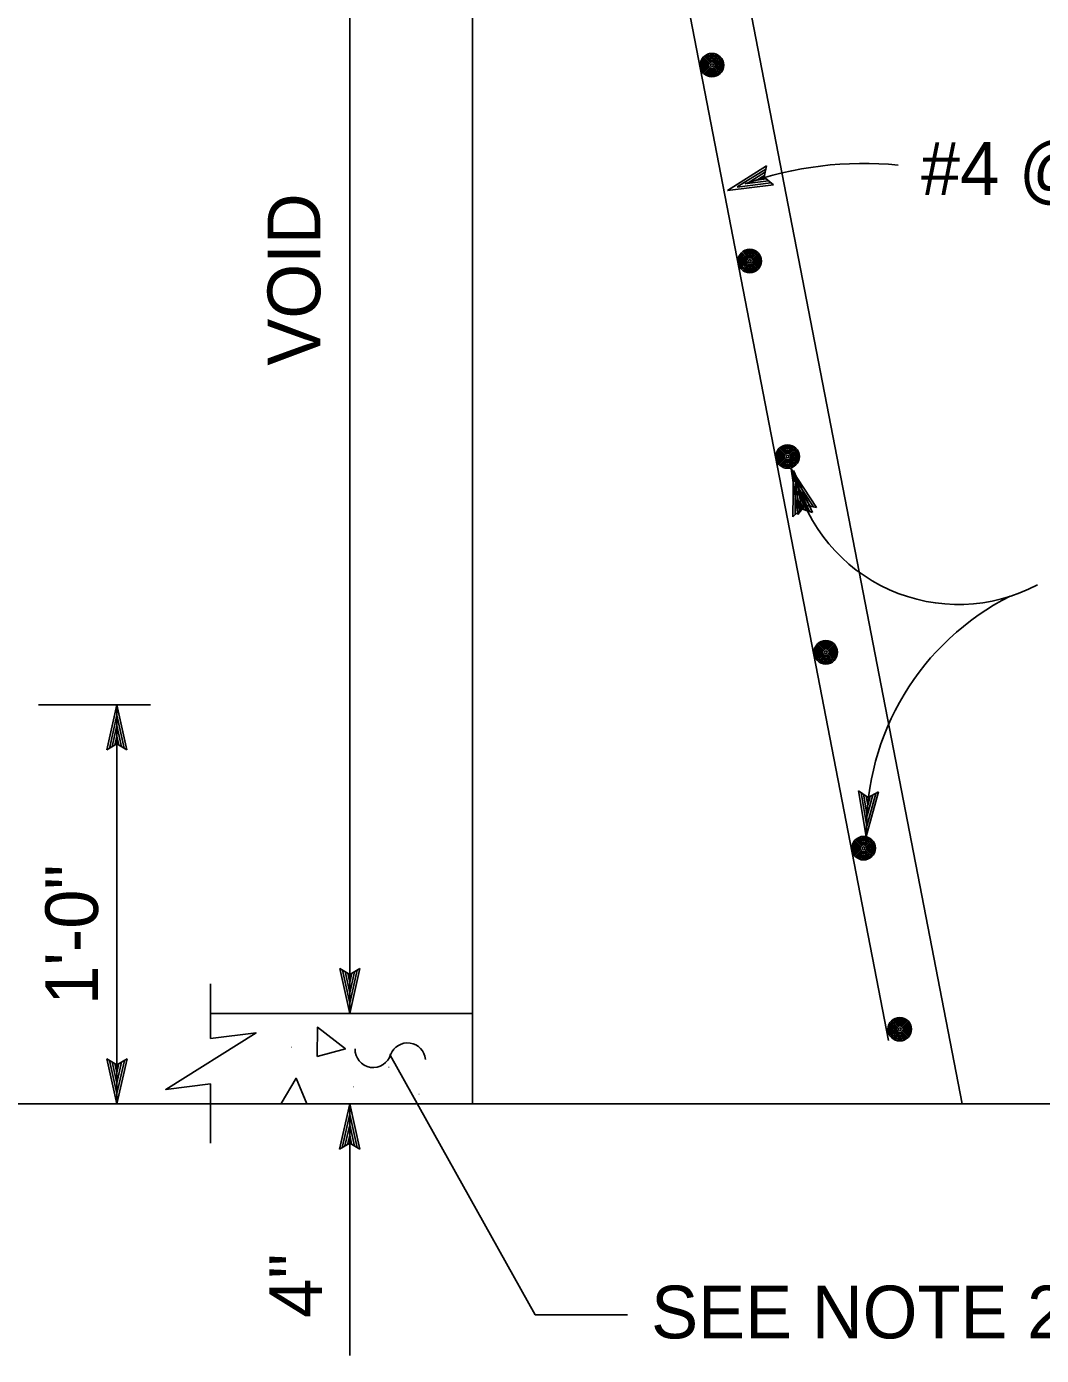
# Model space of a CAD drawing. Extents: x -894 to 866, y -476 to 714.
# Drawn here: x -604.3 to -469.6, y 11.2 to 187.6 of the extents above; entities that cross this region are included whole.
import ezdxf

# ---------------------------------------------------------------- set-up
doc = ezdxf.new("R2010")
doc.units = 0
for name, color, linetype in [('56 Stage 3 Anno', 7, 'Continuous'), ('57 Undefined', 7, 'Continuous'), ('59 Sndwall Anno', 7, 'Continuous'), ('60 Nongeo Data', 7, 'Continuous')]:
    doc.layers.add(name, color=color, linetype=linetype)

msp = doc.modelspace()

# ---------------------------------------------------------------- linework, layer by layer
at = {"layer": '56 Stage 3 Anno'}
for p, q in [((-561.42, 56.57), (-561.42, 260.57)), ((-511.25, 165.85), (-506.05, 169.12)), ((-509.95, 166.32), (-506.15, 168.7)), ((-508.65, 166.78), (-506.2, 168.31)), ((-507.35, 167.24), (-506.3, 167.9)), ((-506.05, 169.12), (-506.36, 167.6)), ((-506.05, 169.12), (-506.05, 169.12)), ((-505.15, 166.6), (-511.25, 165.85)), ((-505.48, 166.86), (-509.95, 166.31)), ((-505.82, 167.13), (-508.65, 166.78)), ((-506.1, 167.39), (-507.35, 167.24)), ((-506.36, 167.6), (-505.15, 166.6)), ((-505.15, 166.6), (-505.15, 166.6)), ((-511.25, 165.85), (-511.25, 165.85)), ((-501.92, 122.82), (-502.8, 128.91)), ((-502.8, 128.91), (-502.8, 128.91)), ((-502.8, 128.91), (-499.42, 123.77)), ((-502.57, 122.53), (-502.5, 128.68)), ((-502.5, 128.68), (-502.5, 128.68)), ((-502.5, 128.68), (-499.96, 123.08)), ((-501.66, 123.15), (-502.31, 127.62)), ((-502.31, 127.61), (-499.84, 123.86)), ((-502.27, 122.81), (-502.21, 127.33)), ((-502.21, 127.32), (-500.36, 123.24)), ((-501.96, 123.12), (-501.93, 125.97)), ((-501.93, 125.97), (-500.74, 123.34)), ((-501.41, 123.5), (-501.82, 126.32)), ((-501.82, 126.32), (-500.23, 123.91)), ((-501.43, 123.59), (-502.57, 122.53)), ((-500.95, 124.05), (-501.92, 122.82)), ((-501.66, 123.36), (-501.65, 124.62)), ((-501.65, 124.62), (-501.14, 123.49)), ((-499.96, 123.08), (-501.43, 123.59)), ((-501.15, 123.79), (-501.33, 125.03)), ((-501.33, 125.03), (-500.65, 124)), ((-499.42, 123.77), (-500.95, 124.05)), ((-499.42, 123.77), (-499.42, 123.77)), ((-502.57, 122.53), (-502.57, 122.53)), ((-501.92, 122.82), (-501.92, 122.82)), ((-499.96, 123.08), (-499.96, 123.08)), ((-602.75, 97.57), (-587.87, 97.57)), ((-593.67, 91.57), (-592.33, 97.57)), ((-592.33, 97.57), (-592.33, 44.57)), ((-592.33, 97.57), (-592.33, 97.57)), ((-592.33, 97.57), (-591, 91.57)), ((-593.32, 91.78), (-592.33, 96.19)), ((-592.33, 96.17), (-591.36, 91.8)), ((-592.96, 92.02), (-592.34, 94.8)), ((-592.34, 94.8), (-591.71, 91.98)), ((-592.33, 92.37), (-593.67, 91.57)), ((-592.61, 92.19), (-592.34, 93.42)), ((-592.34, 93.42), (-592.07, 92.21)), ((-591, 91.57), (-592.33, 92.37)), ((-593.67, 91.57), (-593.67, 91.57)), ((-591, 91.57), (-591, 91.57)), ((-492.83, 80.08), (-493.85, 86.14)), ((-493.85, 86.14), (-493.85, 86.14)), ((-493.85, 86.14), (-492.57, 85.27)), ((-492.76, 81.47), (-493.51, 85.89)), ((-492.69, 82.84), (-493.17, 85.69)), ((-491.19, 86.01), (-492.83, 80.08)), ((-492.62, 84.22), (-492.82, 85.44)), ((-491.55, 85.81), (-492.76, 81.46)), ((-491.93, 85.59), (-492.69, 82.84)), ((-492.28, 85.43), (-492.62, 84.22)), ((-492.57, 85.27), (-491.19, 86.01)), ((-491.19, 86.01), (-491.19, 86.01)), ((-492.83, 80.08), (-492.83, 80.08)), ((-561.42, 56.57), (-562.75, 62.57)), ((-562.75, 62.57), (-562.75, 62.57)), ((-562.75, 62.57), (-561.42, 61.77)), ((-561.42, 57.96), (-562.39, 62.33)), ((-561.42, 59.33), (-562.04, 62.15)), ((-561.42, 60.71), (-561.69, 61.92)), ((-561.42, 61.77), (-560.08, 62.57)), ((-560.08, 62.57), (-561.42, 56.57)), ((-560.44, 62.35), (-561.42, 57.95)), ((-560.8, 62.12), (-561.42, 59.33)), ((-561.14, 61.94), (-561.42, 60.71)), ((-560.08, 62.57), (-560.08, 62.57)), ((-561.42, 56.57), (-561.42, 56.57)), ((-592.33, 44.57), (-593.66, 50.57)), ((-593.66, 50.57), (-593.66, 50.57)), ((-593.66, 50.57), (-592.33, 49.77)), ((-592.34, 45.96), (-593.3, 50.33)), ((-592.33, 47.33), (-592.96, 50.15)), ((-592.33, 48.71), (-592.6, 49.92)), ((-592.33, 49.77), (-590.99, 50.57)), ((-590.99, 50.57), (-592.33, 44.57)), ((-591.35, 50.35), (-592.33, 45.95)), ((-591.71, 50.12), (-592.33, 47.33)), ((-592.06, 49.94), (-592.33, 48.71)), ((-590.99, 50.57), (-590.99, 50.57)), ((-536.81, 16.58), (-556.03, 51.03)), ((-592.33, 44.57), (-592.33, 44.57)), ((-562.76, 38.57), (-561.42, 44.57)), ((-561.42, 11.18), (-561.42, 44.57)), ((-561.42, 44.57), (-561.42, 44.57)), ((-561.42, 44.57), (-560.09, 38.57)), ((-562.4, 38.78), (-561.42, 43.19)), ((-561.42, 43.17), (-560.45, 38.8)), ((-562.05, 39.02), (-561.42, 41.8)), ((-561.42, 41.8), (-560.8, 38.98)), ((-561.42, 39.37), (-562.76, 38.57)), ((-561.7, 39.19), (-561.42, 40.42)), ((-561.42, 40.42), (-561.16, 39.21)), ((-560.09, 38.57), (-561.42, 39.37)), ((-562.76, 38.57), (-562.76, 38.57)), ((-560.09, 38.57), (-560.09, 38.57)), ((-536.81, 16.58), (-524.51, 16.58))]:
    msp.add_line(p, q, dxfattribs=at)
for centre, radius, start, end in [((-493.15, 122.4), 47.05, 84.3977, 109.6043), ((-480.57, 133.29), 22.41, 193.7585, 297.8747), ((-458.11, 81.04), 34.66, 116.7637, 181.1233), ((-558.3, 51.8), 2.4, 177.7877, 344.8485), ((-553.75, 50.27), 2.4, 5.3015, 158.2276)]:
    msp.add_arc(centre, radius, start, end, dxfattribs=at)
at = {"layer": '59 Sndwall Anno'}
msp.add_lwpolyline([(-565.74, 50.85), (-565.71, 54.75), (-561.99, 51.87)], close=True, dxfattribs=at)
for points in [[(-570.51, 44.62), (-568.53, 47.98), (-567.13, 44.57)], [(-570.31, 44.57), (-570.51, 44.62)]]:
    msp.add_lwpolyline(points, dxfattribs=at)
at = {"layer": '60 Nongeo Data'}
for p, q in [((-480.1, 44.57), (-523.56, 269.15)), ((-545.1, 260.57), (-545.1, 44.57)), ((-489.88, 52.99), (-530.05, 260.57)), ((-579.9, 60.53), (-579.9, 53.25)), ((-579.9, 56.57), (-545.1, 56.57)), ((-579.9, 47.25), (-579.9, 39.36)), ((-762.58, 44.57), (-452.68, 44.57))]:
    msp.add_line(p, q, dxfattribs=at)
msp.add_lwpolyline([(-579.9, 53.25), (-573.85, 54), (-585.85, 46.5), (-579.9, 47.25)], dxfattribs=at)
for centre, radius in [((-513.31, 182.5), 1.56), ((-513.31, 182.5), 1.37), ((-513.31, 182.5), 1.19), ((-513.31, 182.5), 1), ((-513.31, 182.5), 0.812), ((-513.31, 182.5), 0.625), ((-513.31, 182.5), 0.437), ((-513.31, 182.5), 0.187), ((-508.29, 156.49), 1.56), ((-508.29, 156.49), 1.37), ((-508.29, 156.49), 1.19), ((-508.29, 156.49), 1), ((-508.29, 156.49), 0.812), ((-508.29, 156.49), 0.625), ((-508.29, 156.49), 0.437), ((-508.29, 156.49), 0.187), ((-503.26, 130.53), 1.56), ((-503.26, 130.53), 1.37), ((-503.26, 130.53), 1.19), ((-503.26, 130.53), 1), ((-503.26, 130.53), 0.812), ((-503.26, 130.53), 0.625), ((-503.26, 130.53), 0.437), ((-503.26, 130.53), 0.187), ((-498.19, 104.54), 1.56), ((-498.19, 104.54), 1.37), ((-498.19, 104.54), 1.19), ((-498.19, 104.54), 1), ((-498.19, 104.54), 0.812), ((-498.19, 104.54), 0.625), ((-498.19, 104.54), 0.437), ((-498.19, 104.54), 0.187), ((-493.17, 78.53), 1.56), ((-493.17, 78.53), 1.37), ((-493.17, 78.53), 1.19), ((-493.17, 78.53), 1), ((-493.17, 78.53), 0.812), ((-493.17, 78.53), 0.625), ((-493.17, 78.53), 0.437), ((-493.17, 78.53), 0.187), ((-488.37, 54.49), 1.56), ((-488.37, 54.49), 1.37), ((-488.37, 54.49), 1.19), ((-488.37, 54.49), 1), ((-488.37, 54.49), 0.812), ((-488.37, 54.49), 0.625), ((-488.37, 54.49), 0.437), ((-488.37, 54.49), 0.187)]:
    msp.add_circle(centre, radius, dxfattribs=at)

# ---------------------------------------------------------------- texts
at = {"layer": '57 Undefined'}
for s, p in [('#4 @ 12', (-485.56, 165.27)), ('SEE NOTE 2A', (-521.39, 13.44))]:
    msp.add_text(s, height=7, dxfattribs=at).set_placement(p)
for s, p in [('VOID', (-565.33, 142.59)), ('1\'-0"', (-594.85, 57.72)), ('4"', (-565.08, 16.17))]:
    msp.add_text(s, height=7, rotation=90, dxfattribs=at).set_placement(p)
at = {"layer": '59 Sndwall Anno'}
for p in [(-569.29, 52.04), (-556.37, 49.39), (-561.03, 46.79), (-552.35, 45.82)]:
    msp.add_text('.', height=0.8, dxfattribs=at).set_placement(p)

doc.saveas('drawing.dxf')
